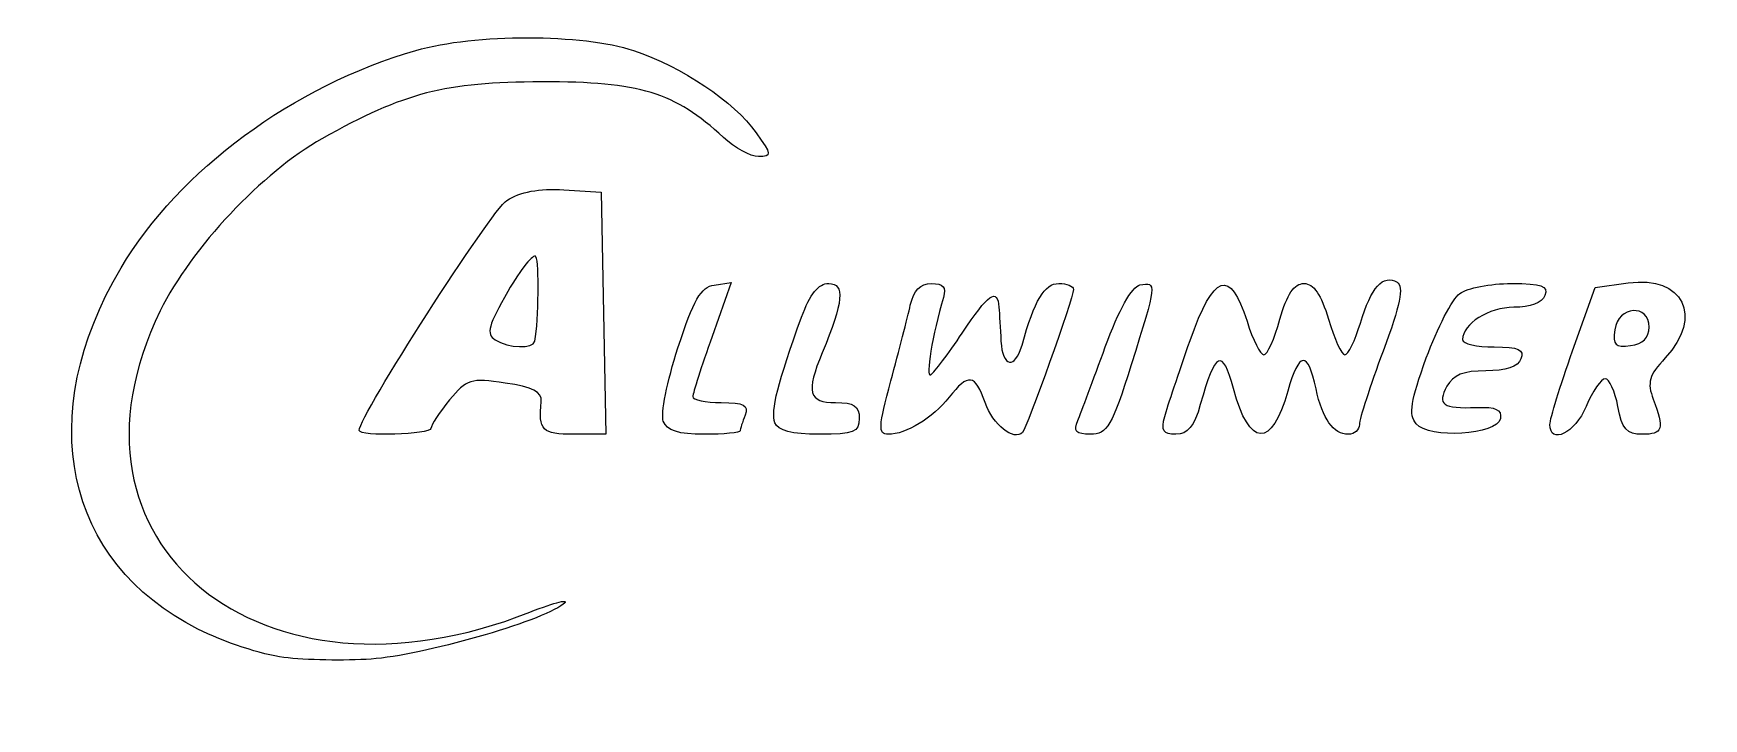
# Model space of a CAD drawing. Extents: x 0.32 to 5.79, y 5.08 to 7.32.
import ezdxf

# ---------------------------------------------------------------- set-up
doc = ezdxf.new("R2010")
doc.units = 0
doc.layers.get('0').update_dxf_attribs({"linetype": 'CONTINUOUS'})

msp = doc.modelspace()

# ---------------------------------------------------------------- linework, layer by layer
at = {"color": 7}
for p, q in [((2.057987, 6.809184), (2.180121, 6.80132)), ((2.180121, 6.80132), (2.187287, 6.405405)), ((2.604554, 6.505857), (2.542164, 6.329068)), ((2.549581, 6.497818), (2.604554, 6.505857)), ((5.431026, 6.489779), (5.538756, 6.504538)), ((5.35696, 6.282085), (5.431026, 6.489779)), ((2.187287, 6.405405), (2.194454, 6.009489)), ((5.60706, 6.359972), (5.60706, 6.359972)), ((1.962898, 6.314539), (1.962898, 6.314539)), ((3.12732, 6.184731), (3.127318, 6.184731)), ((4.023035, 6.067903), (4.023035, 6.067903)), ((1.38829, 6.02229), (1.38829, 6.02229)), ((2.194454, 6.009489), (2.089931, 6.009489)), ((2.382867, 6.051959), (2.382868, 6.05196)), ((2.748095, 6.047361), (2.748096, 6.047361)), ((3.738394, 6.054922), (3.738394, 6.054922)), ((4.844739, 6.044158), (4.844739, 6.044158)), ((5.282716, 6.041941), (5.282716, 6.04194)), ((1.141654, 5.279579), (1.141654, 5.279584))]:
    msp.add_line(p, q, dxfattribs=at)
for points in [[(1.574017, 7.265284), (1.76706, 7.320899), (2.119229, 7.320558), (2.285833, 7.264591)], [(0.609345, 6.553681), (0.799712, 6.874255), (1.173302, 7.149839), (1.574017, 7.265284)], [(2.285833, 7.264591), (2.445211, 7.211055), (2.613725, 7.098052), (2.686416, 6.995967)], [(1.985408, 7.162322), (1.666214, 7.161336), (1.538624, 7.128318), (1.266507, 6.976229)], [(2.579556, 6.980588), (2.419757, 7.12876), (2.30682, 7.163305), (1.985408, 7.162322)], [(2.686416, 6.995967), (2.738033, 6.923477), (2.738578, 6.918142), (2.694367, 6.918142)], [(1.266507, 6.976229), (1.072724, 6.867921), (0.837589, 6.617774), (0.737653, 6.413611)], [(2.694367, 6.918142), (2.668261, 6.918142), (2.616596, 6.946243), (2.579556, 6.980588)], [(1.38829, 6.02229), (1.38829, 6.069208), (1.819322, 6.740695), (1.871301, 6.774753)], [(1.871301, 6.774753), (1.913826, 6.802617), (1.977527, 6.814365), (2.057987, 6.809184)], [(1.966277, 6.590107), (1.958815, 6.602449), (1.917517, 6.551594), (1.874504, 6.477092)], [(1.962898, 6.314539), (1.975234, 6.384131), (1.977531, 6.571491), (1.966277, 6.590107)], [(0.860699, 5.372238), (0.424417, 5.59298), (0.322717, 6.071006), (0.609345, 6.553681)], [(2.834964, 6.392424), (2.862839, 6.468943), (2.890144, 6.502761), (2.92405, 6.502761)], [(2.92405, 6.502761), (2.977677, 6.502761), (2.972094, 6.443302), (2.902796, 6.276431)], [(3.190717, 6.431367), (3.201721, 6.480847), (3.222919, 6.502761), (3.259774, 6.502761)], [(3.259774, 6.502761), (3.298356, 6.502761), (3.309174, 6.490291), (3.299187, 6.457328)], [(3.55608, 6.301558), (3.597566, 6.448686), (3.629813, 6.502761), (3.676066, 6.502761)], [(3.676066, 6.502761), (3.702891, 6.502761), (3.724609, 6.493999), (3.724327, 6.483289)], [(3.941896, 6.498174), (3.997694, 6.509179), (3.99694, 6.502305), (3.91324, 6.23671)], [(4.105779, 6.315844), (4.183392, 6.536617), (4.236346, 6.554641), (4.291969, 6.37922)], [(4.399843, 6.385934), (4.422748, 6.467742), (4.446246, 6.502761), (4.478236, 6.502761)], [(4.478236, 6.502761), (4.509962, 6.502761), (4.53446, 6.467065), (4.558415, 6.385934)], [(4.662619, 6.373261), (4.697838, 6.490809), (4.737508, 6.53475), (4.78302, 6.506623)], [(4.78302, 6.506623), (4.805782, 6.492555), (4.793553, 6.43283), (4.736811, 6.280943)], [(4.987935, 6.469921), (5.012637, 6.487982), (5.088661, 6.502761), (5.156878, 6.502761)], [(5.156878, 6.502761), (5.256462, 6.502761), (5.277965, 6.495085), (5.265966, 6.463818)], [(5.538756, 6.504538), (5.718926, 6.52922), (5.785286, 6.394861), (5.6598, 6.259459)], [(1.874504, 6.477092), (1.810805, 6.366762), (1.803002, 6.337389), (1.832439, 6.318748)], [(2.430589, 6.292105), (2.481193, 6.448359), (2.506127, 6.491464), (2.549581, 6.497818)], [(3.299187, 6.457328), (3.263019, 6.337958), (3.239354, 6.192969), (3.257911, 6.204438)], [(3.360304, 6.340535), (3.445392, 6.468996), (3.476362, 6.49069), (3.480706, 6.424876)], [(3.724327, 6.483289), (3.723586, 6.454856), (3.572268, 6.029994), (3.557702, 6.015428)], [(3.82842, 6.295068), (3.872457, 6.415978), (3.915468, 6.492962), (3.941896, 6.498174)], [(4.878457, 6.259203), (4.913969, 6.357036), (4.963234, 6.451859), (4.987935, 6.469921)], [(5.265966, 6.463818), (5.256833, 6.440018), (5.217492, 6.424876), (5.164789, 6.424876)], [(0.737653, 6.413611), (0.365213, 5.652732), (1.067992, 5.079511), (1.946466, 5.427643)], [(2.748096, 6.047361), (2.733676, 6.084938), (2.757669, 6.180246), (2.834964, 6.392424)], [(3.127318, 6.184731), (3.153454, 6.281114), (3.181983, 6.3921), (3.190717, 6.431367)], [(3.480706, 6.424876), (3.482108, 6.403457), (3.485056, 6.353806), (3.48723, 6.314539)], [(5.164789, 6.424876), (5.082659, 6.424876), (4.996961, 6.370902), (4.996961, 6.319175)], [(5.60706, 6.359972), (5.60706, 6.437289), (5.505716, 6.429565), (5.494645, 6.351404)], [(3.257911, 6.204438), (3.269314, 6.211485), (3.315391, 6.272729), (3.360304, 6.340535)], [(4.291969, 6.37922), (4.311173, 6.318657), (4.335941, 6.269106), (4.347009, 6.269106)], [(4.347009, 6.269106), (4.358077, 6.269106), (4.381853, 6.321678), (4.399843, 6.385934)], [(4.558415, 6.385934), (4.577388, 6.321678), (4.601573, 6.269106), (4.612162, 6.269106)], [(4.612162, 6.269106), (4.622751, 6.269106), (4.645456, 6.315976), (4.662619, 6.373261)], [(5.494645, 6.351404), (5.487515, 6.301069), (5.496233, 6.292351), (5.546569, 6.29948)], [(5.546569, 6.29948), (5.586896, 6.305192), (5.60706, 6.325357), (5.60706, 6.359972)], [(1.832439, 6.318748), (1.876814, 6.290649), (1.958198, 6.288023), (1.962898, 6.314539)], [(2.382868, 6.05196), (2.373903, 6.075319), (2.395378, 6.183384), (2.430589, 6.292105)], [(2.542164, 6.329068), (2.50785, 6.231834), (2.479528, 6.143517), (2.479227, 6.132808)], [(3.48723, 6.314539), (3.492004, 6.228367), (3.533249, 6.220591), (3.55608, 6.301558)], [(3.738394, 6.054922), (3.748904, 6.079911), (3.789416, 6.187976), (3.82842, 6.295068)], [(4.023035, 6.067903), (4.031898, 6.100031), (4.069133, 6.211604), (4.105779, 6.315844)], [(4.247817, 6.158783), (4.211827, 6.293348), (4.187656, 6.281789), (4.139219, 6.106845)], [(4.517671, 6.158471), (4.49083, 6.28401), (4.462046, 6.28172), (4.425485, 6.151138)], [(4.996961, 6.319175), (4.996961, 6.305917), (5.043326, 6.295068), (5.099993, 6.295068)], [(5.099993, 6.295068), (5.180911, 6.295068), (5.199818, 6.28671), (5.188081, 6.256125)], [(5.282716, 6.04194), (5.28282, 6.059788), (5.316223, 6.167854), (5.35696, 6.282085)], [(2.902796, 6.276431), (2.848796, 6.146395), (2.857551, 6.113336), (2.945989, 6.113336)], [(3.91324, 6.23671), (3.849903, 6.035734), (3.834627, 6.009596), (3.780476, 6.009546)], [(4.736811, 6.280943), (4.694371, 6.167341), (4.659606, 6.05979), (4.659554, 6.041942)], [(4.844739, 6.044158), (4.82045, 6.073425), (4.827617, 6.11914), (4.878457, 6.259203)], [(5.188081, 6.256125), (5.178371, 6.230821), (5.13806, 6.217183), (5.072982, 6.217183)], [(5.6598, 6.259459), (5.606681, 6.202143), (5.600016, 6.178988), (5.620857, 6.12417)], [(1.865892, 6.177286), (1.753308, 6.194169), (1.739648, 6.190016), (1.68399, 6.121986)], [(1.983523, 6.116713), (1.986566, 6.148163), (1.956353, 6.163721), (1.865892, 6.177286)], [(3.118448, 6.00949), (3.0851, 6.00949), (3.086317, 6.033525), (3.12732, 6.184731)], [(3.43549, 6.112993), (3.402674, 6.207132), (3.380264, 6.210441), (3.317335, 6.13044)], [(5.072982, 6.217183), (5.000442, 6.217183), (4.965397, 6.203299), (4.945881, 6.166835)], [(5.463443, 6.191221), (5.450002, 6.191221), (5.421921, 6.150331), (5.40104, 6.100355)], [(5.504927, 6.100355), (5.49555, 6.150331), (5.476883, 6.191221), (5.463443, 6.191221)], [(1.68399, 6.121986), (1.650892, 6.081531), (1.623392, 6.03967), (1.622879, 6.028961)], [(2.479227, 6.132808), (2.478936, 6.122099), (2.520819, 6.113336), (2.572323, 6.113336)], [(3.317335, 6.13044), (3.263825, 6.062413), (3.1768, 6.00949), (3.118448, 6.00949)], [(4.425485, 6.151138), (4.372745, 5.962767), (4.2994, 5.965923), (4.247817, 6.158783)], [(4.623696, 6.009489), (4.574289, 6.009489), (4.538888, 6.059232), (4.517671, 6.158471)], [(4.945881, 6.166835), (4.913379, 6.106104), (4.931504, 6.093119), (5.043049, 6.097225)], [(5.620857, 6.12417), (5.657977, 6.026538), (5.652496, 6.009489), (5.583988, 6.009489)], [(2.089931, 6.009489), (1.986627, 6.009489), (1.974347, 6.021864), (1.983523, 6.116713)], [(2.572323, 6.113336), (2.647048, 6.113336), (2.662783, 6.105039), (2.650208, 6.07227)], [(2.650208, 6.07227), (2.641543, 6.049684), (2.63445, 6.026318), (2.63445, 6.020347)], [(2.945989, 6.113336), (3.006566, 6.113336), (3.023874, 6.101798), (3.023874, 6.061413)], [(3.557702, 6.015428), (3.528693, 5.98642), (3.460689, 6.040709), (3.43549, 6.112993)], [(4.059591, 6.009489), (4.017501, 6.009489), (4.010157, 6.021223), (4.023035, 6.067903)], [(4.139219, 6.106845), (4.11938, 6.035193), (4.098357, 6.009489), (4.059591, 6.009489)], [(5.043049, 6.097225), (5.105641, 6.099529), (5.126132, 6.090079), (5.120701, 6.061413)], [(5.40104, 6.100355), (5.364913, 6.013892), (5.282342, 5.973128), (5.282716, 6.041941)], [(5.583988, 6.009489), (5.533669, 6.009489), (5.518758, 6.026624), (5.504927, 6.100355)], [(1.622879, 6.028961), (1.621865, 6.00785), (1.38829, 6.001207), (1.38829, 6.02229)], [(2.516808, 6.009488), (2.431842, 6.009488), (2.394638, 6.021286), (2.382867, 6.051959)], [(2.63445, 6.020347), (2.63445, 6.014375), (2.581511, 6.009488), (2.516808, 6.009488)], [(2.893251, 6.00949), (2.802732, 6.00949), (2.758165, 6.021118), (2.748095, 6.047361)], [(3.023874, 6.061413), (3.023874, 6.01637), (3.006565, 6.00949), (2.893251, 6.00949)], [(3.780476, 6.009546), (3.732218, 6.009494), (3.723323, 6.019092), (3.738394, 6.054922)], [(4.659554, 6.041942), (4.659502, 6.024093), (4.643367, 6.009489), (4.623696, 6.009489)], [(5.120701, 6.061413), (5.110424, 6.007173), (4.887026, 5.993204), (4.844739, 6.044158)], [(1.946466, 5.427643), (2.032139, 5.461595), (2.081168, 5.473224), (2.055418, 5.453485)], [(2.055418, 5.453485), (1.979871, 5.395574), (1.596137, 5.286115), (1.427233, 5.274298)], [(1.141654, 5.279584), (1.07026, 5.288482), (0.94383, 5.330177), (0.860699, 5.372238)], [(1.427233, 5.274298), (1.341559, 5.268302), (1.213049, 5.270681), (1.141654, 5.279579)]]:
    msp.add_open_spline(points, degree=3, dxfattribs=at)

doc.saveas('drawing.dxf')
